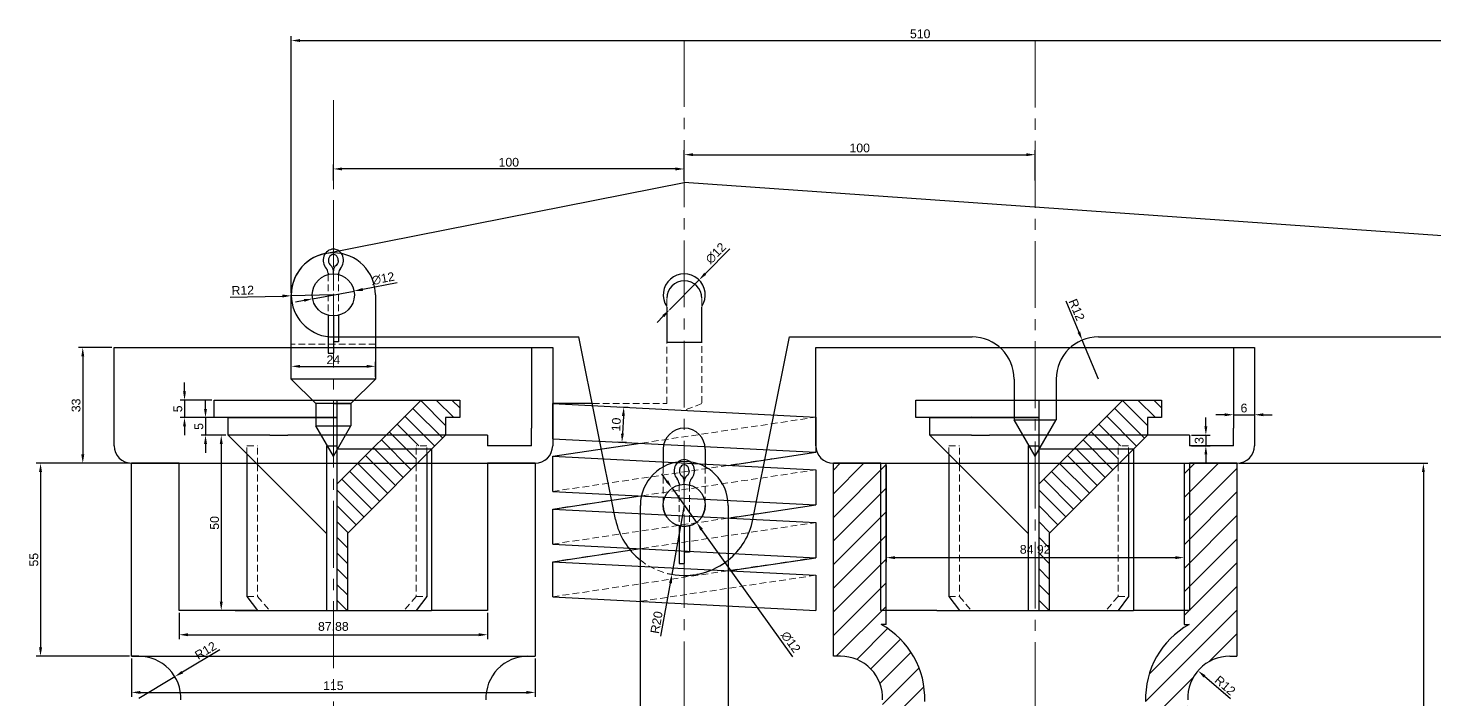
# Model space of a CAD drawing. Header units: millimetres. Extents: x 2037 to 2642, y 1249 to 1963.
# Drawn here: x 2037.3 to 2438.2, y 1771.7 to 1963.2 of the extents above; entities that cross this region are included whole.
import ezdxf

# ---------------------------------------------------------------- set-up
doc = ezdxf.new("R2010")
doc.units = ezdxf.units.MM
doc.linetypes.add('CENTER2', pattern=[28.575, 19.05, -3.175, 3.175, -3.175])
doc.linetypes.add('DASHED2', pattern=[9.525, 6.35, -3.175])
for name, color, linetype, lineweight in [('centerline', 3, 'CENTER2', 20), ('dimension', 1, 'Continuous', 20), ('hidden', 7, 'DASHED2', 20), ('object', 7, 'Continuous', 25)]:
    doc.layers.add(name, color=color, linetype=linetype, lineweight=lineweight)
doc.styles.get("Standard").update_dxf_attribs({"font": 'Arial.ttf'})
doc.dimstyles.new('ISO-25', dxfattribs={"dimtxt": 2.5, "dimasz": 2.5, "dimexe": 1.25, "dimexo": 0.625, "dimtad": 1, "dimtxsty": 'Standard', "dimcen": 2.5, "dimadec": 0, "dimazin": 0, "dimtfac": 1, "dimtmove": 0, "dimatfit": 3, "dimfxl": 1, "dimarcsym": 0})
pattern_1 = [(45, (1422.268, 1369.8038), (-3.367596, 3.367596), [])]

# ---------------------------------------------------------------- blocks, each defined once
blk = doc.blocks.new('*D48')
at = {"layer": 'Defpoints', "color": 0, "transparency": 16777216}
for p in [(2324.31, 1927.1), (2224.31, 1919.13), (2324.31, 1919.13)]:
    blk.add_point(p, dxfattribs=at)
at = {"layer": 'dimension', "color": 0, "lineweight": -2, "transparency": 16777216}
for p, q in [((2224.31, 1919.75), (2224.31, 1928.35)), ((2324.31, 1919.75), (2324.31, 1928.35)), ((2226.81, 1927.1), (2321.81, 1927.1))]:
    blk.add_line(p, q, dxfattribs=at)
at = {"layer": 'dimension', "color": 0, "transparency": 16777216}
for points in [[(2226.81, 1927.52), (2226.81, 1926.69), (2224.31, 1927.1)], [(2321.81, 1927.52), (2321.81, 1926.69), (2324.31, 1927.1)]]:
    blk.add_solid(points, dxfattribs=at)
at = {"layer": 'dimension', "color": 0, "transparency": 16777216, "insert": (2274.31, 1929), "char_height": 2.5, "attachment_point": 5}
blk.add_mtext('100', dxfattribs=at)
blk = doc.blocks.new('*D49')
at = {"layer": 'Defpoints', "color": 0, "transparency": 16777216}
for p in [(2124.31, 1923.03), (2124.31, 1919.13), (2224.31, 1919.13)]:
    blk.add_point(p, dxfattribs=at)
at = {"layer": 'dimension', "color": 0, "lineweight": -2, "transparency": 16777216}
for p, q in [((2124.31, 1919.75), (2124.31, 1924.28)), ((2224.31, 1919.75), (2224.31, 1924.28)), ((2221.81, 1923.03), (2126.81, 1923.03))]:
    blk.add_line(p, q, dxfattribs=at)
at = {"layer": 'dimension', "color": 0, "transparency": 16777216}
for points in [[(2126.81, 1923.45), (2126.81, 1922.62), (2124.31, 1923.03)], [(2221.81, 1923.45), (2221.81, 1922.62), (2224.31, 1923.03)]]:
    blk.add_solid(points, dxfattribs=at)
at = {"layer": 'dimension', "color": 0, "transparency": 16777216, "insert": (2174.31, 1924.93), "char_height": 2.5, "attachment_point": 5}
blk.add_mtext('100', dxfattribs=at)
blk = doc.blocks.new('*D50')
at = {"layer": 'Defpoints', "color": 0, "transparency": 16777216}
for p in [(2066.81, 1839.13), (2040.87, 1784.13), (2066.81, 1784.13)]:
    blk.add_point(p, dxfattribs=at)
at = {"layer": 'dimension', "color": 0, "lineweight": -2, "transparency": 16777216}
for p, q in [((2066.19, 1839.13), (2039.62, 1839.13)), ((2040.87, 1836.63), (2040.87, 1786.63)), ((2066.19, 1784.13), (2039.62, 1784.13))]:
    blk.add_line(p, q, dxfattribs=at)
at = {"layer": 'dimension', "color": 0, "transparency": 16777216}
for points in [[(2040.45, 1836.63), (2041.29, 1836.63), (2040.87, 1839.13)], [(2040.45, 1786.63), (2041.29, 1786.63), (2040.87, 1784.13)]]:
    blk.add_solid(points, dxfattribs=at)
at = {"layer": 'dimension', "color": 0, "transparency": 16777216, "insert": (2038.97, 1811.63), "char_height": 2.5, "attachment_point": 5, "rotation": 90}
blk.add_mtext('55', dxfattribs=at)
blk = doc.blocks.new('*D51')
at = {"layer": 'Defpoints', "color": 0, "transparency": 16777216}
for p in [(2061.81, 1872.13), (2052.9, 1839.13), (2066.81, 1839.13)]:
    blk.add_point(p, dxfattribs=at)
at = {"layer": 'dimension', "color": 0, "lineweight": -2, "transparency": 16777216}
for p, q in [((2061.19, 1872.13), (2051.65, 1872.13)), ((2052.9, 1869.63), (2052.9, 1841.63)), ((2066.19, 1839.13), (2051.65, 1839.13))]:
    blk.add_line(p, q, dxfattribs=at)
at = {"layer": 'dimension', "color": 0, "transparency": 16777216}
for points in [[(2052.49, 1869.63), (2053.32, 1869.63), (2052.9, 1872.13)], [(2052.49, 1841.63), (2053.32, 1841.63), (2052.9, 1839.13)]]:
    blk.add_solid(points, dxfattribs=at)
at = {"layer": 'dimension', "color": 0, "transparency": 16777216, "insert": (2051, 1855.63), "char_height": 2.5, "attachment_point": 5, "rotation": 90}
blk.add_mtext('33', dxfattribs=at)
blk = doc.blocks.new('*D52')
at = {"layer": 'Defpoints', "color": 0, "transparency": 16777216}
for p in [(2080.37, 1797.13), (2168.25, 1797.13), (2168.25, 1790.24)]:
    blk.add_point(p, dxfattribs=at)
at = {"layer": 'dimension', "color": 0, "lineweight": -2, "transparency": 16777216}
for p, q in [((2080.37, 1796.5), (2080.37, 1788.99)), ((2168.25, 1796.5), (2168.25, 1788.99)), ((2082.87, 1790.24), (2165.75, 1790.24))]:
    blk.add_line(p, q, dxfattribs=at)
at = {"layer": 'dimension', "color": 0, "transparency": 16777216}
for points in [[(2082.87, 1790.66), (2082.87, 1789.82), (2080.37, 1790.24)], [(2165.75, 1790.66), (2165.75, 1789.82), (2168.25, 1790.24)]]:
    blk.add_solid(points, dxfattribs=at)
at = {"layer": 'dimension', "color": 0, "transparency": 16777216, "insert": (2124.31, 1792.37), "char_height": 2.5, "attachment_point": 5}
blk.add_mtext('87,88', dxfattribs=at)
blk = doc.blocks.new('*D53')
at = {"layer": 'Defpoints', "color": 0, "transparency": 16777216}
for p in [(2090.31, 1857.13), (2081.9, 1852.13), (2090.31, 1852.13)]:
    blk.add_point(p, dxfattribs=at)
at = {"layer": 'dimension', "color": 0, "lineweight": -2, "transparency": 16777216}
for p, q in [((2081.9, 1859.63), (2081.9, 1862.13)), ((2089.69, 1857.13), (2080.65, 1857.13)), ((2081.9, 1857.13), (2081.9, 1852.13)), ((2089.69, 1852.13), (2080.65, 1852.13)), ((2081.9, 1849.63), (2081.9, 1847.13))]:
    blk.add_line(p, q, dxfattribs=at)
at = {"layer": 'dimension', "color": 0, "transparency": 16777216}
for points in [[(2081.48, 1859.63), (2082.31, 1859.63), (2081.9, 1857.13)], [(2081.48, 1849.63), (2082.31, 1849.63), (2081.9, 1852.13)]]:
    blk.add_solid(points, dxfattribs=at)
at = {"layer": 'dimension', "color": 0, "transparency": 16777216, "insert": (2080, 1854.63), "char_height": 2.5, "attachment_point": 5, "rotation": 90}
blk.add_mtext('5', dxfattribs=at)
blk = doc.blocks.new('*D54')
at = {"layer": 'Defpoints', "color": 0, "transparency": 16777216}
for p in [(2094.31, 1852.13), (2087.88, 1847.13), (2094.31, 1847.13)]:
    blk.add_point(p, dxfattribs=at)
at = {"layer": 'dimension', "color": 0, "lineweight": -2, "transparency": 16777216}
for p, q in [((2087.88, 1854.63), (2087.88, 1857.13)), ((2093.69, 1852.13), (2086.63, 1852.13)), ((2087.88, 1852.13), (2087.88, 1847.13)), ((2093.69, 1847.13), (2086.63, 1847.13)), ((2087.88, 1844.63), (2087.88, 1842.13))]:
    blk.add_line(p, q, dxfattribs=at)
at = {"layer": 'dimension', "color": 0, "transparency": 16777216}
for points in [[(2087.46, 1854.63), (2088.3, 1854.63), (2087.88, 1852.13)], [(2087.46, 1844.63), (2088.3, 1844.63), (2087.88, 1847.13)]]:
    blk.add_solid(points, dxfattribs=at)
at = {"layer": 'dimension', "color": 0, "transparency": 16777216, "insert": (2085.98, 1849.63), "char_height": 2.5, "attachment_point": 5, "rotation": 90}
blk.add_mtext('5', dxfattribs=at)
blk = doc.blocks.new('*D55')
at = {"layer": 'Defpoints', "color": 0, "transparency": 16777216}
for p in [(2136.31, 1866.76), (2112.31, 1863.13), (2136.31, 1863.13)]:
    blk.add_point(p, dxfattribs=at)
at = {"layer": 'dimension', "color": 0, "lineweight": -2, "transparency": 16777216}
for p, q in [((2112.31, 1863.75), (2112.31, 1868.01)), ((2114.81, 1866.76), (2133.81, 1866.76)), ((2136.31, 1863.75), (2136.31, 1868.01))]:
    blk.add_line(p, q, dxfattribs=at)
at = {"layer": 'dimension', "color": 0, "transparency": 16777216}
for points in [[(2114.81, 1867.17), (2114.81, 1866.34), (2112.31, 1866.76)], [(2133.81, 1867.17), (2133.81, 1866.34), (2136.31, 1866.76)]]:
    blk.add_solid(points, dxfattribs=at)
at = {"layer": 'dimension', "color": 0, "transparency": 16777216, "insert": (2124.31, 1868.64), "char_height": 2.5, "attachment_point": 5}
blk.add_mtext('24', dxfattribs=at)
blk = doc.blocks.new('*D56')
at = {"layer": 'Defpoints', "color": 0, "transparency": 16777216}
for p in [(2094.31, 1847.13), (2092.36, 1797.13), (2102.7, 1797.13)]:
    blk.add_point(p, dxfattribs=at)
at = {"layer": 'dimension', "color": 0, "lineweight": -2, "transparency": 16777216}
for p, q in [((2093.69, 1847.13), (2091.11, 1847.13)), ((2092.36, 1844.63), (2092.36, 1799.63)), ((2102.08, 1797.13), (2091.11, 1797.13))]:
    blk.add_line(p, q, dxfattribs=at)
at = {"layer": 'dimension', "color": 0, "transparency": 16777216}
for points in [[(2091.95, 1844.63), (2092.78, 1844.63), (2092.36, 1847.13)], [(2091.95, 1799.63), (2092.78, 1799.63), (2092.36, 1797.13)]]:
    blk.add_solid(points, dxfattribs=at)
at = {"layer": 'dimension', "color": 0, "transparency": 16777216, "insert": (2090.46, 1822.13), "char_height": 2.5, "attachment_point": 5, "rotation": 90}
blk.add_mtext('50', dxfattribs=at)
blk = doc.blocks.new('*D57')
at = {"layer": 'Defpoints', "color": 0, "transparency": 16777216}
for p in [(2066.81, 1784.13), (2181.81, 1784.13), (2181.81, 1773.8)]:
    blk.add_point(p, dxfattribs=at)
at = {"layer": 'dimension', "color": 0, "lineweight": -2, "transparency": 16777216}
for p, q in [((2066.81, 1783.5), (2066.81, 1772.55)), ((2181.81, 1783.5), (2181.81, 1772.55)), ((2069.31, 1773.8), (2179.31, 1773.8))]:
    blk.add_line(p, q, dxfattribs=at)
at = {"layer": 'dimension', "color": 0, "transparency": 16777216}
for points in [[(2069.31, 1774.22), (2069.31, 1773.38), (2066.81, 1773.8)], [(2179.31, 1774.22), (2179.31, 1773.38), (2181.81, 1773.8)]]:
    blk.add_solid(points, dxfattribs=at)
at = {"layer": 'dimension', "color": 0, "transparency": 16777216, "insert": (2124.31, 1775.7), "char_height": 2.5, "attachment_point": 5}
blk.add_mtext('115', dxfattribs=at)
blk = doc.blocks.new('*D67')
at = {"layer": 'Defpoints', "color": 0, "transparency": 16777216}
for p in [(2208.95, 1854.98), (2206.56, 1845.09), (2208.43, 1845)]:
    blk.add_point(p, dxfattribs=at)
at = {"layer": 'dimension', "color": 0, "lineweight": -2, "transparency": 16777216}
for p, q in [((2208.32, 1855.02), (2205.83, 1855.15)), ((2206.95, 1852.58), (2206.69, 1847.59)), ((2207.81, 1845.03), (2205.32, 1845.16))]:
    blk.add_line(p, q, dxfattribs=at)
at = {"layer": 'dimension', "color": 0, "transparency": 16777216}
for points in [[(2206.53, 1852.61), (2207.37, 1852.56), (2207.08, 1855.08)], [(2206.28, 1847.61), (2207.11, 1847.57), (2206.56, 1845.09)]]:
    blk.add_solid(points, dxfattribs=at)
at = {"layer": 'dimension', "color": 0, "transparency": 16777216, "insert": (2204.92, 1850.19), "char_height": 2.5, "attachment_point": 5, "rotation": 87.0503}
blk.add_mtext('10', dxfattribs=at)
blk = doc.blocks.new('*D68')
at = {"layer": 'Defpoints', "color": 0, "transparency": 16777216}
for p in [(2622.31, 1959.64), (2112.31, 1887.13), (2622.31, 1887.13)]:
    blk.add_point(p, dxfattribs=at)
at = {"layer": 'dimension', "color": 0, "lineweight": -2, "transparency": 16777216}
for p, q in [((2112.31, 1887.75), (2112.31, 1960.89)), ((2622.31, 1887.75), (2622.31, 1960.89)), ((2114.81, 1959.64), (2619.81, 1959.64))]:
    blk.add_line(p, q, dxfattribs=at)
at = {"layer": 'dimension', "color": 0, "transparency": 16777216}
for points in [[(2114.81, 1960.06), (2114.81, 1959.23), (2112.31, 1959.64)], [(2619.81, 1960.06), (2619.81, 1959.23), (2622.31, 1959.64)]]:
    blk.add_solid(points, dxfattribs=at)
at = {"layer": 'dimension', "color": 0, "transparency": 16777216, "insert": (2291.54, 1961.54), "char_height": 2.5, "attachment_point": 5}
blk.add_mtext('510', dxfattribs=at)
blk = doc.blocks.new('*D69')
at = {"layer": 'Defpoints', "color": 0, "transparency": 16777216}
for p in [(2380.81, 1856.04), (2386.81, 1856.04), (2386.81, 1852.96)]:
    blk.add_point(p, dxfattribs=at)
at = {"layer": 'dimension', "color": 0, "lineweight": -2, "transparency": 16777216}
for p, q in [((2378.31, 1852.96), (2375.81, 1852.96)), ((2380.81, 1855.42), (2380.81, 1851.71)), ((2380.81, 1852.96), (2386.81, 1852.96)), ((2386.81, 1855.42), (2386.81, 1851.71)), ((2389.31, 1852.96), (2391.81, 1852.96))]:
    blk.add_line(p, q, dxfattribs=at)
at = {"layer": 'dimension', "color": 0, "transparency": 16777216}
for points in [[(2378.31, 1853.38), (2378.31, 1852.54), (2380.81, 1852.96)], [(2389.31, 1853.38), (2389.31, 1852.54), (2386.81, 1852.96)]]:
    blk.add_solid(points, dxfattribs=at)
at = {"layer": 'dimension', "color": 0, "transparency": 16777216, "insert": (2383.81, 1854.86), "char_height": 2.5, "attachment_point": 5}
blk.add_mtext('6', dxfattribs=at)
blk = doc.blocks.new('*D70')
at = {"layer": 'Defpoints', "color": 0, "transparency": 16777216}
for p in [(2368.25, 1847.13), (2368.25, 1844.13), (2372.95, 1844.13)]:
    blk.add_point(p, dxfattribs=at)
at = {"layer": 'dimension', "color": 0, "lineweight": -2, "transparency": 16777216}
for p, q in [((2372.95, 1849.63), (2372.95, 1852.13)), ((2368.88, 1847.13), (2374.2, 1847.13)), ((2368.88, 1844.13), (2374.2, 1844.13)), ((2372.95, 1847.13), (2372.95, 1844.13)), ((2372.95, 1841.63), (2372.95, 1839.13))]:
    blk.add_line(p, q, dxfattribs=at)
at = {"layer": 'dimension', "color": 0, "transparency": 16777216}
for points in [[(2372.54, 1849.63), (2373.37, 1849.63), (2372.95, 1847.13)], [(2372.54, 1841.63), (2373.37, 1841.63), (2372.95, 1844.13)]]:
    blk.add_solid(points, dxfattribs=at)
at = {"layer": 'dimension', "color": 0, "transparency": 16777216, "insert": (2371.05, 1845.63), "char_height": 2.5, "attachment_point": 5, "rotation": 90}
blk.add_mtext('3', dxfattribs=at)
blk = doc.blocks.new('*D71')
at = {"layer": 'Defpoints', "color": 0, "transparency": 16777216}
for p in [(2281.85, 1839.13), (2366.77, 1839.13), (2366.77, 1812.22)]:
    blk.add_point(p, dxfattribs=at)
at = {"layer": 'dimension', "color": 0, "lineweight": -2, "transparency": 16777216}
for p, q in [((2281.85, 1838.5), (2281.85, 1810.97)), ((2366.77, 1838.5), (2366.77, 1810.97)), ((2284.35, 1812.22), (2364.27, 1812.22))]:
    blk.add_line(p, q, dxfattribs=at)
at = {"layer": 'dimension', "color": 0, "transparency": 16777216}
for points in [[(2284.35, 1812.64), (2284.35, 1811.81), (2281.85, 1812.22)], [(2364.27, 1812.64), (2364.27, 1811.81), (2366.77, 1812.22)]]:
    blk.add_solid(points, dxfattribs=at)
at = {"layer": 'dimension', "color": 0, "transparency": 16777216, "insert": (2324.31, 1814.35), "char_height": 2.5, "attachment_point": 5}
blk.add_mtext('84,92', dxfattribs=at)
blk = doc.blocks.new('*D73')
at = {"layer": 'Defpoints', "color": 0, "transparency": 16777216}
for p in [(2381.81, 1839.13), (2349.31, 1414.13), (2434.94, 1414.13)]:
    blk.add_point(p, dxfattribs=at)
at = {"layer": 'dimension', "color": 0, "lineweight": -2, "transparency": 16777216}
for p, q in [((2382.44, 1839.13), (2436.19, 1839.13)), ((2434.94, 1836.63), (2434.94, 1416.63)), ((2349.94, 1414.13), (2436.19, 1414.13))]:
    blk.add_line(p, q, dxfattribs=at)
at = {"layer": 'dimension', "color": 0, "transparency": 16777216}
for points in [[(2434.53, 1836.63), (2435.36, 1836.63), (2434.94, 1839.13)], [(2434.53, 1416.63), (2435.36, 1416.63), (2434.94, 1414.13)]]:
    blk.add_solid(points, dxfattribs=at)
at = {"layer": 'dimension', "color": 0, "transparency": 16777216, "insert": (2433.04, 1626.63), "char_height": 2.5, "attachment_point": 5, "rotation": 90}
blk.add_mtext('425', dxfattribs=at)
blk = doc.blocks.new('*D79')
at = {"layer": 'Defpoints', "color": 0, "transparency": 16777216}
for p in [(2079.14, 1778.29), (2068.84, 1772.13)]:
    blk.add_point(p, dxfattribs=at)
at = {"layer": 'dimension', "color": 0, "lineweight": -2, "transparency": 16777216}
for p, q in [((2091.95, 1785.98), (2081.28, 1779.58)), ((2068.84, 1772.13), (2079.14, 1778.29))]:
    blk.add_line(p, q, dxfattribs=at)
at = {"layer": 'dimension', "color": 0, "transparency": 16777216}
blk.add_solid([(2081.07, 1779.94), (2081.5, 1779.22), (2079.14, 1778.29)], dxfattribs=at)
at = {"layer": 'dimension', "color": 0, "transparency": 16777216, "insert": (2087.9, 1785.74), "char_height": 2.5, "attachment_point": 5, "rotation": 30.9381}
blk.add_mtext('R12', dxfattribs=at)
blk = doc.blocks.new('*D80')
at = {"layer": 'Defpoints', "color": 0, "transparency": 16777216}
for p in [(2370.71, 1779.98), (2379.78, 1772.13)]:
    blk.add_point(p, dxfattribs=at)
at = {"layer": 'dimension', "color": 0, "lineweight": -2, "transparency": 16777216}
blk.add_line((2379.93, 1772), (2372.6, 1778.34), dxfattribs=at)
at = {"layer": 'dimension', "color": 0, "transparency": 16777216}
blk.add_solid([(2372.87, 1778.66), (2372.32, 1778.03), (2370.71, 1779.98)], dxfattribs=at)
at = {"layer": 'dimension', "color": 0, "transparency": 16777216, "insert": (2378.44, 1775.77), "char_height": 2.5, "attachment_point": 5, "rotation": 319.1146}
blk.add_mtext('R12', dxfattribs=at)
blk = doc.blocks.new('*D81')
at = {"layer": 'Defpoints', "color": 0, "transparency": 16777216}
for p in [(2337.72, 1874.21), (2342.31, 1863.13)]:
    blk.add_point(p, dxfattribs=at)
at = {"layer": 'dimension', "color": 0, "lineweight": -2, "transparency": 16777216}
for p, q in [((2333.05, 1885.48), (2336.76, 1876.52)), ((2342.31, 1863.13), (2337.72, 1874.21))]:
    blk.add_line(p, q, dxfattribs=at)
at = {"layer": 'dimension', "color": 0, "transparency": 16777216}
blk.add_solid([(2337.14, 1876.68), (2336.37, 1876.36), (2337.72, 1874.21)], dxfattribs=at)
at = {"layer": 'dimension', "color": 0, "transparency": 16777216, "insert": (2336.16, 1882.87), "char_height": 2.5, "attachment_point": 5, "rotation": 292.5132}
blk.add_mtext('R12', dxfattribs=at)
blk = doc.blocks.new('*D82')
at = {"layer": 'Defpoints', "color": 0, "transparency": 16777216}
for p in [(2112.31, 1886.87), (2124.31, 1887.13)]:
    blk.add_point(p, dxfattribs=at)
at = {"layer": 'dimension', "color": 0, "lineweight": -2, "transparency": 16777216}
for p, q in [((2094.94, 1886.49), (2109.81, 1886.81)), ((2124.31, 1887.13), (2112.31, 1886.87))]:
    blk.add_line(p, q, dxfattribs=at)
at = {"layer": 'dimension', "color": 0, "transparency": 16777216}
blk.add_solid([(2109.81, 1887.23), (2109.82, 1886.39), (2112.31, 1886.87)], dxfattribs=at)
at = {"layer": 'dimension', "color": 0, "transparency": 16777216, "insert": (2098.5, 1888.45), "char_height": 2.5, "attachment_point": 5, "rotation": 1.2425}
blk.add_mtext('R12', dxfattribs=at)
blk = doc.blocks.new('*D83')
at = {"layer": 'Defpoints', "color": 0, "transparency": 16777216}
for p in [(2224.31, 1827.13), (2220.79, 1807.44)]:
    blk.add_point(p, dxfattribs=at)
at = {"layer": 'dimension', "color": 0, "lineweight": -2, "transparency": 16777216}
for p, q in [((2224.31, 1827.13), (2220.79, 1807.44)), ((2217.66, 1789.87), (2220.36, 1804.98))]:
    blk.add_line(p, q, dxfattribs=at)
blk.add_arc((2224.31, 1827.13), 20, 256.2923, 306.8917, dxfattribs=at)
at = {"layer": 'dimension', "color": 0, "transparency": 16777216}
blk.add_solid([(2219.95, 1805.05), (2220.77, 1804.9), (2220.79, 1807.44)], dxfattribs=at)
at = {"layer": 'dimension', "color": 0, "transparency": 16777216, "insert": (2216.42, 1793.75), "char_height": 2.5, "attachment_point": 5, "rotation": 79.8733}
blk.add_mtext('R20', dxfattribs=at)
blk = doc.blocks.new('*D90')
at = {"layer": 'Defpoints', "color": 0, "transparency": 16777216}
for p in [(2220.82, 1832), (2227.81, 1822.25)]:
    blk.add_point(p, dxfattribs=at)
at = {"layer": 'dimension', "color": 0, "lineweight": -2, "transparency": 16777216}
for p, q in [((2219.36, 1834.04), (2217.91, 1836.07)), ((2220.82, 1832), (2227.81, 1822.25)), ((2255.25, 1783.93), (2229.26, 1820.22))]:
    blk.add_line(p, q, dxfattribs=at)
at = {"layer": 'dimension', "color": 0, "transparency": 16777216}
for points in [[(2219.7, 1834.28), (2219.02, 1833.79), (2220.82, 1832)], [(2229.6, 1820.46), (2228.92, 1819.97), (2227.81, 1822.25)]]:
    blk.add_solid(points, dxfattribs=at)
at = {"layer": 'dimension', "color": 0, "transparency": 16777216, "insert": (2254.66, 1788.14), "char_height": 2.5, "attachment_point": 5, "rotation": 305.615}
blk.add_mtext('∅12', dxfattribs=at)
blk = doc.blocks.new('*D91')
at = {"layer": 'Defpoints', "color": 0, "transparency": 16777216}
for p in [(2228.53, 1891.39), (2220.09, 1882.86)]:
    blk.add_point(p, dxfattribs=at)
at = {"layer": 'dimension', "color": 0, "lineweight": -2, "transparency": 16777216}
for p, q in [((2237.33, 1900.3), (2230.29, 1893.17)), ((2220.09, 1882.86), (2228.53, 1891.39)), ((2218.34, 1881.08), (2216.58, 1879.3))]:
    blk.add_line(p, q, dxfattribs=at)
at = {"layer": 'dimension', "color": 0, "transparency": 16777216}
for points in [[(2229.99, 1893.46), (2230.58, 1892.88), (2228.53, 1891.39)], [(2218.04, 1881.37), (2218.63, 1880.79), (2220.09, 1882.86)]]:
    blk.add_solid(points, dxfattribs=at)
at = {"layer": 'dimension', "color": 0, "transparency": 16777216, "insert": (2233.29, 1899.01), "char_height": 2.5, "attachment_point": 5, "rotation": 45.3366}
blk.add_mtext('∅12', dxfattribs=at)
blk = doc.blocks.new('*D92')
at = {"layer": 'Defpoints', "color": 0, "transparency": 16777216}
for p in [(2130.21, 1888.23), (2118.41, 1886.02)]:
    blk.add_point(p, dxfattribs=at)
at = {"layer": 'dimension', "color": 0, "lineweight": -2, "transparency": 16777216}
for p, q in [((2118.41, 1886.02), (2130.21, 1888.23)), ((2142.52, 1890.53), (2132.67, 1888.69)), ((2115.96, 1885.56), (2113.5, 1885.1))]:
    blk.add_line(p, q, dxfattribs=at)
at = {"layer": 'dimension', "color": 0, "transparency": 16777216}
for points in [[(2132.59, 1889.1), (2132.74, 1888.28), (2130.21, 1888.23)], [(2115.88, 1885.97), (2116.03, 1885.15), (2118.41, 1886.02)]]:
    blk.add_solid(points, dxfattribs=at)
at = {"layer": 'dimension', "color": 0, "transparency": 16777216, "insert": (2138.46, 1891.78), "char_height": 2.5, "attachment_point": 5, "rotation": 10.5952}
blk.add_mtext('∅12', dxfattribs=at)

msp = doc.modelspace()

# ---------------------------------------------------------------- hatches: boundary and pattern name
at = {"layer": 'hidden'}
h = msp.add_hatch(dxfattribs=at)
h.set_pattern_fill('ANSI31', color=4, angle=90)
h.set_pattern_definition([(135, (874.7697, 1559.915), (-2.245064, -2.245064), [])])
h.paths.add_polyline_path([(2147.921, 1844.126), (2150.921, 1844.126), (2150.921, 1841.735), (2156.311, 1847.126), (2156.311, 1852.126), (2160.311, 1852.126), (2160.311, 1857.126), (2149.311, 1857.126), (2144.433, 1852.247), (2144.433, 1852.126), (2144.311, 1852.126), (2125.311, 1833.126), (2125.311, 1797.126), (2128.311, 1797.126), (2128.311, 1819.126), (2147.921, 1838.735)])
h = msp.add_hatch(dxfattribs=at)
h.set_pattern_fill('ANSI31', color=4, angle=90)
h.set_pattern_definition([(135, (1074.7697, 1559.915), (-2.245064, -2.245064), [])])
h.paths.add_polyline_path([(2347.921, 1844.126), (2350.921, 1844.126), (2350.921, 1841.735), (2356.311, 1847.126), (2356.311, 1852.126), (2360.311, 1852.126), (2360.311, 1857.126), (2349.311, 1857.126), (2344.433, 1852.247), (2344.433, 1852.126), (2344.311, 1852.126), (2325.311, 1833.126), (2325.311, 1797.126), (2328.311, 1797.126), (2328.311, 1819.126), (2347.921, 1838.735)])
at = {"layer": 'object'}
h = msp.add_hatch(dxfattribs=at)
h.set_pattern_fill('ANSI31', color=4, scale=1.5)
h.set_pattern_definition(pattern_1)
h.paths.add_polyline_path([(2292.826, 1771.209, 0.2831347), (2280.463, 1793.126), (2281.851, 1793.126), (2281.851, 1839.126), (2266.811, 1839.126), (2266.811, 1784.126), (2268.844, 1784.126, -0.4254518), (2280.835, 1771.667), (2275.767, 1639.126), (2234.311, 1639.126), (2234.311, 1614.126), (2274.811, 1614.126, -0.4142136), (2224.311, 1563.626), (2224.311, 1551.626, 0.4130821), (2286.811, 1613.884)])
h = msp.add_hatch(dxfattribs=at)
h.set_pattern_fill('ANSI31', color=4, scale=1.5)
h.set_pattern_definition(pattern_1)
h.paths.add_polyline_path([(2367.788, 1771.667, -0.4254518), (2379.779, 1784.126), (2381.811, 1784.126), (2381.811, 1839.126), (2366.771, 1839.126), (2366.771, 1793.126), (2368.16, 1793.126, 0.2831347), (2355.797, 1771.209), (2361.811, 1613.901, -0.2923779), (2281.802, 1489.221, 0.3268967), (2268.022, 1464.443), (2274.311, 1414.126), (2286.311, 1414.126), (2349.311, 1414.126), (2349.311, 1439.126), (2293.78, 1439.126, -0.3782425), (2281.873, 1449.637), (2279.841, 1465.891, -0.3270633), (2286.737, 1478.283, 0.2929845), (2373.811, 1614.126)])

# ---------------------------------------------------------------- linework, layer by layer
at = {"layer": 'centerline', "color": 1}
for p, q in [((2224.311, 1959.79), (2224.311, 1248.769)), ((2324.311, 1959.614), (2324.311, 1614.126)), ((2124.311, 1942.673), (2124.311, 1614.126))]:
    msp.add_line(p, q, dxfattribs=at)
at = {"layer": 'hidden', "ltscale": 0.3}
for p, q in [((2122.811, 1892.935), (2122.811, 1881.316)), ((2124.311, 1893.126), (2124.311, 1881.126)), ((2125.811, 1892.935), (2125.811, 1881.316)), ((2219.311, 1881.126), (2219.311, 1886.126)), ((2229.311, 1881.126), (2229.311, 1886.126)), ((2219.311, 1856.126), (2219.311, 1881.126)), ((2229.311, 1881.126), (2229.311, 1856.126)), ((2136.311, 1873.126), (2112.311, 1873.126)), ((2186.811, 1856.126), (2219.311, 1856.126)), ((2229.311, 1856.126), (2224.311, 1854.193)), ((2186.811, 1841.106), (2261.811, 1852.261)), ((2099.702, 1841.735), (2099.702, 1844.126)), ((2099.702, 1844.126), (2102.702, 1844.126)), ((2102.702, 1838.735), (2102.702, 1844.126)), ((2150.921, 1844.126), (2147.921, 1844.126)), ((2147.921, 1838.735), (2147.921, 1844.126)), ((2150.921, 1841.735), (2150.921, 1844.126)), ((2299.702, 1841.735), (2299.702, 1844.126)), ((2299.702, 1844.126), (2302.702, 1844.126)), ((2302.702, 1838.735), (2302.702, 1844.126)), ((2350.921, 1844.126), (2347.921, 1844.126)), ((2347.921, 1838.735), (2347.921, 1844.126)), ((2350.921, 1841.735), (2350.921, 1844.126)), ((2186.811, 1831.092), (2261.811, 1842.248)), ((2102.702, 1838.735), (2102.702, 1801.126)), ((2147.921, 1838.735), (2147.921, 1801.126)), ((2186.811, 1826.086), (2261.811, 1837.241)), ((2218.311, 1838.091), (2218.311, 1827.126)), ((2230.311, 1838.091), (2230.311, 1827.126)), ((2302.702, 1838.735), (2302.702, 1801.126)), ((2347.921, 1838.735), (2347.921, 1801.126)), ((2222.811, 1832.935), (2222.811, 1821.316)), ((2224.311, 1833.126), (2224.311, 1821.126)), ((2225.811, 1832.935), (2225.811, 1821.316)), ((2186.811, 1816.073), (2261.811, 1827.228)), ((2186.811, 1811.066), (2261.811, 1822.221)), ((2186.811, 1801.053), (2261.811, 1812.208)), ((2211.811, 1799.764), (2261.811, 1807.201)), ((2099.702, 1801.126), (2102.702, 1801.126)), ((2102.702, 1801.126), (2106.19, 1797.126)), ((2147.921, 1801.126), (2144.433, 1797.126)), ((2147.921, 1801.126), (2150.921, 1801.126)), ((2299.702, 1801.126), (2302.702, 1801.126)), ((2302.702, 1801.126), (2306.19, 1797.126)), ((2347.921, 1801.126), (2344.433, 1797.126)), ((2347.921, 1801.126), (2350.921, 1801.126))]:
    msp.add_line(p, q, dxfattribs=at)
msp.add_arc((2224.311, 1827.126), 20, 231.31781, 308.68219, dxfattribs=at)
at = {"layer": 'object'}
for p, q in [((2121.958, 1898.893), (2224.311, 1919.126)), ((2622.311, 1891.126), (2224.311, 1919.126)), ((2122.811, 1893.316), (2122.811, 1892.935)), ((2124.311, 1893.126), (2124.311, 1893.966)), ((2125.811, 1893.316), (2125.811, 1892.935)), ((2112.311, 1863.126), (2112.311, 1887.126)), ((2136.311, 1887.126), (2136.311, 1863.126)), ((2122.811, 1881.316), (2122.811, 1873.757)), ((2124.311, 1881.126), (2124.311, 1873.757)), ((2125.811, 1881.316), (2125.811, 1873.757)), ((2219.311, 1883.626), (2219.311, 1873.626)), ((2229.311, 1873.626), (2229.311, 1883.626)), ((2061.811, 1872.126), (2067.811, 1872.126)), ((2061.811, 1844.126), (2061.811, 1872.126)), ((2067.811, 1872.126), (2124.311, 1872.126)), ((2122.811, 1873.757), (2122.811, 1870.557)), ((2124.311, 1875.126), (2194.311, 1875.126)), ((2124.311, 1873.757), (2124.311, 1870.557)), ((2125.811, 1873.757), (2124.311, 1873.757)), ((2124.311, 1872.126), (2180.811, 1872.126)), ((2180.811, 1872.126), (2186.811, 1872.126)), ((2180.811, 1872.126), (2180.811, 1849.126)), ((2186.811, 1872.126), (2186.811, 1844.126)), ((2204.732, 1823.046), (2194.311, 1875.126)), ((2219.311, 1873.626), (2229.311, 1873.626)), ((2243.891, 1823.046), (2254.311, 1875.126)), ((2254.311, 1875.126), (2306.311, 1875.126)), ((2261.811, 1872.126), (2267.811, 1872.126)), ((2261.811, 1844.126), (2261.811, 1872.126)), ((2267.811, 1872.126), (2324.311, 1872.126)), ((2324.311, 1872.126), (2380.811, 1872.126)), ((2342.311, 1875.126), (2622.311, 1875.126)), ((2380.811, 1872.126), (2386.811, 1872.126)), ((2380.811, 1872.126), (2380.811, 1849.126)), ((2386.811, 1872.126), (2386.811, 1844.126)), ((2122.811, 1870.557), (2124.311, 1870.557)), ((2136.311, 1863.126), (2112.311, 1863.126)), ((2119.311, 1856.126), (2112.311, 1863.126)), ((2129.311, 1856.126), (2136.311, 1863.126)), ((2318.311, 1863.126), (2318.311, 1851.518)), ((2330.311, 1863.126), (2330.311, 1851.518)), ((2090.311, 1857.126), (2160.311, 1857.126)), ((2090.311, 1852.126), (2090.311, 1857.126)), ((2129.311, 1856.126), (2119.311, 1856.126)), ((2119.311, 1856.126), (2119.311, 1849.786)), ((2124.311, 1856.126), (2129.311, 1856.126)), ((2125.311, 1857.126), (2125.311, 1852.126)), ((2125.311, 1833.126), (2149.311, 1857.126)), ((2129.311, 1856.126), (2129.311, 1849.786)), ((2160.311, 1857.126), (2160.311, 1852.126)), ((2186.811, 1856.126), (2261.811, 1852.261)), ((2198.113, 1856.126), (2186.811, 1856.126)), ((2290.311, 1857.126), (2360.311, 1857.126)), ((2290.311, 1852.126), (2290.311, 1857.126)), ((2325.311, 1857.126), (2325.311, 1852.126)), ((2325.311, 1833.126), (2349.311, 1857.126)), ((2360.311, 1857.126), (2360.311, 1852.126)), ((2125.311, 1852.126), (2090.311, 1852.126)), ((2094.311, 1852.126), (2125.311, 1852.126)), ((2094.311, 1847.126), (2094.311, 1852.126)), ((2106.311, 1852.126), (2106.19, 1852.247)), ((2106.19, 1852.247), (2106.19, 1852.126)), ((2125.311, 1852.126), (2125.311, 1847.126)), ((2144.433, 1852.126), (2144.311, 1852.126)), ((2144.311, 1852.126), (2144.433, 1852.126)), ((2144.433, 1852.247), (2144.433, 1852.126)), ((2160.311, 1852.126), (2156.311, 1852.126)), ((2156.311, 1852.126), (2156.311, 1847.126)), ((2325.311, 1852.126), (2290.311, 1852.126)), ((2294.311, 1852.126), (2325.311, 1852.126)), ((2294.311, 1847.126), (2294.311, 1852.126)), ((2306.311, 1852.126), (2306.19, 1852.247)), ((2306.19, 1852.247), (2306.19, 1852.126)), ((2325.311, 1852.126), (2325.311, 1847.126)), ((2344.433, 1852.126), (2344.311, 1852.126)), ((2344.311, 1852.126), (2344.433, 1852.126)), ((2344.433, 1852.247), (2344.433, 1852.126)), ((2360.311, 1852.126), (2356.311, 1852.126)), ((2356.311, 1852.126), (2356.311, 1847.126)), ((2124.311, 1841.126), (2119.311, 1849.786)), ((2119.311, 1849.786), (2129.311, 1849.786)), ((2124.311, 1841.126), (2129.311, 1849.786)), ((2180.811, 1844.126), (2180.811, 1849.126)), ((2324.311, 1841.126), (2318.311, 1851.518)), ((2318.311, 1851.518), (2330.311, 1851.518)), ((2324.311, 1841.126), (2330.311, 1851.518)), ((2380.811, 1844.126), (2380.811, 1849.126)), ((2106.19, 1847.126), (2094.311, 1847.126)), ((2094.311, 1847.126), (2122.311, 1819.126)), ((2106.19, 1847.126), (2111.311, 1847.126)), ((2125.311, 1847.126), (2111.311, 1847.126)), ((2122.311, 1844.126), (2122.311, 1797.126)), ((2122.311, 1844.126), (2125.311, 1844.126)), ((2156.311, 1847.126), (2124.311, 1847.126)), ((2125.311, 1847.126), (2125.311, 1844.126)), ((2125.311, 1844.126), (2125.311, 1797.126)), ((2156.311, 1847.126), (2128.311, 1819.126)), ((2152.311, 1843.126), (2156.311, 1847.126)), ((2168.253, 1847.126), (2156.311, 1847.126)), ((2168.253, 1847.126), (2168.253, 1844.126)), ((2175.811, 1844.126), (2168.253, 1844.126)), ((2180.811, 1844.126), (2175.811, 1844.126)), ((2186.811, 1846.112), (2261.811, 1842.248)), ((2186.811, 1841.106), (2211.811, 1844.824)), ((2306.19, 1847.126), (2294.311, 1847.126)), ((2294.311, 1847.126), (2322.311, 1819.126)), ((2306.19, 1847.126), (2311.311, 1847.126)), ((2325.311, 1847.126), (2311.311, 1847.126)), ((2322.311, 1844.126), (2322.311, 1797.126)), ((2322.311, 1844.126), (2325.311, 1844.126)), ((2356.311, 1847.126), (2324.311, 1847.126)), ((2325.311, 1847.126), (2325.311, 1844.126)), ((2325.311, 1844.126), (2325.311, 1797.126)), ((2356.311, 1847.126), (2328.311, 1819.126)), ((2352.311, 1843.126), (2356.311, 1847.126)), ((2368.253, 1847.126), (2356.311, 1847.126)), ((2368.253, 1847.126), (2368.253, 1844.126)), ((2375.811, 1844.126), (2368.253, 1844.126)), ((2380.811, 1844.126), (2375.811, 1844.126)), ((2099.702, 1841.735), (2099.702, 1801.126)), ((2152.311, 1843.126), (2125.466, 1843.126)), ((2150.921, 1841.735), (2150.921, 1801.126)), ((2152.311, 1843.126), (2152.311, 1797.126)), ((2186.811, 1841.106), (2261.811, 1837.241)), ((2218.311, 1843.126), (2218.311, 1838.091)), ((2230.311, 1843.126), (2230.311, 1838.091)), ((2236.811, 1838.529), (2261.811, 1842.248)), ((2299.702, 1841.735), (2299.702, 1801.126)), ((2352.311, 1843.126), (2325.466, 1843.126)), ((2350.921, 1841.735), (2350.921, 1801.126)), ((2352.311, 1843.126), (2352.311, 1797.126)), ((2066.811, 1839.126), (2181.811, 1839.126)), ((2066.811, 1784.126), (2066.811, 1839.126)), ((2080.369, 1839.126), (2066.811, 1839.126)), ((2080.369, 1797.126), (2080.369, 1839.126)), ((2080.369, 1839.126), (2124.311, 1839.126)), ((2181.811, 1839.126), (2168.253, 1839.126)), ((2168.253, 1839.126), (2168.253, 1797.126)), ((2181.811, 1839.126), (2181.811, 1784.126)), ((2266.811, 1839.126), (2381.811, 1839.126)), ((2266.811, 1784.126), (2266.811, 1839.126)), ((2280.369, 1839.126), (2266.811, 1839.126)), ((2280.369, 1797.126), (2280.369, 1839.126)), ((2280.369, 1839.126), (2324.311, 1839.126)), ((2381.811, 1839.126), (2368.253, 1839.126)), ((2368.253, 1839.126), (2368.253, 1797.126)), ((2381.811, 1839.126), (2381.811, 1784.126)), ((2222.811, 1833.316), (2222.811, 1832.935)), ((2224.311, 1833.126), (2224.311, 1833.966)), ((2225.811, 1833.316), (2225.811, 1832.935)), ((2186.811, 1831.092), (2261.811, 1827.228)), ((2186.811, 1826.086), (2211.811, 1829.804)), ((2186.811, 1826.086), (2261.811, 1822.221)), ((2211.811, 1702.126), (2211.811, 1827.126)), ((2236.811, 1823.509), (2261.811, 1827.228)), ((2236.811, 1827.126), (2236.811, 1702.126)), ((2222.811, 1821.316), (2222.811, 1813.757)), ((2224.311, 1821.126), (2224.311, 1813.757)), ((2225.811, 1821.316), (2225.811, 1813.757)), ((2128.311, 1819.126), (2128.311, 1797.126)), ((2186.811, 1816.073), (2261.811, 1812.208)), ((2328.311, 1819.126), (2328.311, 1797.126)), ((2186.811, 1811.066), (2211.811, 1814.784)), ((2222.811, 1813.757), (2222.811, 1810.557)), ((2224.311, 1813.757), (2224.311, 1810.557)), ((2225.811, 1813.757), (2224.311, 1813.757)), ((2236.811, 1808.49), (2261.811, 1812.208)), ((2186.811, 1811.066), (2261.811, 1807.201)), ((2222.811, 1810.557), (2224.311, 1810.557)), ((2236.811, 1811.812), (2236.811, 1810.863)), ((2099.702, 1801.126), (2102.702, 1797.126)), ((2150.921, 1801.126), (2147.921, 1797.126)), ((2186.811, 1801.053), (2261.811, 1797.188)), ((2299.702, 1801.126), (2302.702, 1797.126)), ((2350.921, 1801.126), (2347.921, 1797.126)), ((2096.311, 1797.126), (2080.369, 1797.126)), ((2096.311, 1797.126), (2080.369, 1797.126)), ((2096.311, 1797.126), (2124.311, 1797.126)), ((2102.702, 1797.126), (2147.921, 1797.126)), ((2124.311, 1797.126), (2152.311, 1797.126)), ((2168.253, 1797.126), (2152.311, 1797.126)), ((2168.253, 1797.126), (2152.311, 1797.126)), ((2296.311, 1797.126), (2280.369, 1797.126)), ((2296.311, 1797.126), (2280.369, 1797.126)), ((2296.311, 1797.126), (2324.311, 1797.126)), ((2302.702, 1797.126), (2347.921, 1797.126)), ((2324.311, 1797.126), (2352.311, 1797.126)), ((2368.253, 1797.126), (2352.311, 1797.126)), ((2368.253, 1797.126), (2352.311, 1797.126)), ((2124.311, 1792.889), (2124.311, 1792.889)), ((2281.851, 1793.126), (2280.463, 1793.126)), ((2324.311, 1792.889), (2324.311, 1792.889)), ((2366.771, 1793.126), (2368.16, 1793.126)), ((2068.844, 1784.126), (2066.811, 1784.126)), ((2066.811, 1784.126), (2180.795, 1784.126)), ((2179.779, 1784.126), (2181.811, 1784.126)), ((2268.844, 1784.126), (2266.811, 1784.126)), ((2379.779, 1784.126), (2381.811, 1784.126))]:
    msp.add_line(p, q, dxfattribs=at)
for points in [[(2186.811, 1846.112), (2186.811, 1856.126)], [(2261.811, 1852.261), (2261.811, 1842.248)], [(2186.811, 1831.092), (2186.811, 1841.106)], [(2261.811, 1837.241), (2261.811, 1827.228)], [(2281.851, 1793.126), (2281.851, 1839.126), (2366.771, 1839.126), (2366.771, 1793.126)], [(2186.811, 1816.073), (2186.811, 1826.086)], [(2261.811, 1822.221), (2261.811, 1812.208)], [(2186.811, 1801.053), (2186.811, 1811.066)], [(2261.811, 1807.201), (2261.811, 1797.188)]]:
    msp.add_lwpolyline(points, dxfattribs=at)
for centre in [(2124.311, 1887.126), (2124.311, 1887.126), (2224.311, 1827.126)]:
    msp.add_circle(centre, 6, dxfattribs=at)
for centre, radius, start, end in [((2124.311, 1887.126), 12, 0, 180), ((2124.311, 1887.126), 12, 101.30993, 270), ((2120.811, 1893.316), 2, 360, 42.73056), ((2122.311, 1893.966), 2, 360, 51.62174), ((2126.311, 1893.966), 2, 128.37826, 180), ((2127.811, 1893.316), 2, 137.26944, 180), ((2224.311, 1887.126), 6, 326.44269, 213.55731), ((2224.311, 1886.126), 5, 0, 180), ((2306.311, 1863.126), 12, 0, 90), ((2342.311, 1863.126), 12, 90, 180), ((2224.311, 1843.126), 6, 0, 180), ((2066.811, 1844.126), 5, 180, 270), ((2181.811, 1844.126), 5, 270, 0), ((2266.811, 1844.126), 5, 180, 270), ((2381.811, 1844.126), 5, 270, 0), ((2224.311, 1827.126), 12.5, 0, 180), ((2220.811, 1833.316), 2, 360, 42.73056), ((2222.311, 1833.966), 2, 360, 51.62174), ((2226.311, 1833.966), 2, 128.37826, 180), ((2227.811, 1833.316), 2, 137.26944, 180), ((2224.311, 1827.126), 6, 180, 0), ((2224.311, 1827.126), 20, 191.76829, 231.31781), ((2224.311, 1827.126), 20, 308.68219, 348.23171), ((2268.844, 1772.126), 24, 357.81035, 61.04498), ((2379.779, 1772.126), 24, 118.95502, 182.18965), ((2068.844, 1772.126), 12, 357.81035, 90), ((2179.779, 1772.126), 12, 90, 182.18965), ((2268.844, 1772.126), 12, 357.81035, 90), ((2379.779, 1772.126), 12, 90, 182.18965)]:
    msp.add_arc(centre, radius, start, end, dxfattribs=at)
for centre in [(2124.311, 1896.957), (2224.311, 1836.957)]:
    msp.add_ellipse(centre, major_axis=(0, -3.2), ratio=0.90625, start_param=0.7758294, end_param=5.5073559, dxfattribs=at)
for points, knots in [([(2122.911, 1896.957), (2122.911, 1896.946), (2122.912, 1896.934), (2122.917, 1896.626), (2122.99, 1896.334), (2123.226, 1895.858), (2123.382, 1895.67), (2123.553, 1895.534)], [1.5707941, 1.5707941, 1.5707941, 1.5707941, 1.5899995, 1.5899995, 2.07181931, 2.07181931, 2.51899241, 2.51899241, 2.51899241, 2.51899241]), ([(2125.711, 1896.957), (2125.711, 1896.969), (2125.711, 1896.981), (2125.706, 1897.288), (2125.634, 1897.581), (2125.389, 1898.074), (2125.218, 1898.274), (2124.844, 1898.549), (2124.643, 1898.626), (2124.244, 1898.673), (2124.042, 1898.644), (2123.65, 1898.473), (2123.458, 1898.328), (2123.14, 1897.923), (2123.017, 1897.663), (2122.927, 1897.241), (2122.912, 1897.099), (2122.912, 1896.957)], [1.5707941, 1.5707941, 1.5707941, 1.5707941, 1.5899995, 1.5899995, 2.0718193, 2.0718193, 2.5536391, 2.5536391, 3.0354589, 3.0354589, 3.5172787, 3.5172787, 3.9990985, 3.9990985, 4.4809184, 4.4809184, 4.7123931, 4.7123931, 4.7123931, 4.7123931]), ([(2125.711, 1896.957), (2125.711, 1896.946), (2125.711, 1896.934), (2125.706, 1896.626), (2125.633, 1896.334), (2125.397, 1895.858), (2125.241, 1895.67), (2125.07, 1895.534)], [1.5707941, 1.5707941, 1.5707941, 1.5707941, 1.5899995, 1.5899995, 2.07181931, 2.07181931, 2.51899241, 2.51899241, 2.51899241, 2.51899241]), ([(2222.911, 1836.957), (2222.911, 1836.946), (2222.912, 1836.934), (2222.917, 1836.626), (2222.99, 1836.334), (2223.226, 1835.858), (2223.382, 1835.67), (2223.553, 1835.534)], [1.5707941, 1.5707941, 1.5707941, 1.5707941, 1.5899995, 1.5899995, 2.07181931, 2.07181931, 2.51899241, 2.51899241, 2.51899241, 2.51899241]), ([(2225.711, 1836.957), (2225.711, 1836.969), (2225.711, 1836.981), (2225.706, 1837.288), (2225.634, 1837.581), (2225.389, 1838.074), (2225.218, 1838.274), (2224.844, 1838.549), (2224.643, 1838.626), (2224.244, 1838.673), (2224.042, 1838.644), (2223.65, 1838.473), (2223.458, 1838.328), (2223.14, 1837.923), (2223.017, 1837.663), (2222.927, 1837.241), (2222.912, 1837.099), (2222.912, 1836.957)], [1.5707941, 1.5707941, 1.5707941, 1.5707941, 1.5899995, 1.5899995, 2.0718193, 2.0718193, 2.5536391, 2.5536391, 3.0354589, 3.0354589, 3.5172787, 3.5172787, 3.9990985, 3.9990985, 4.4809184, 4.4809184, 4.7123931, 4.7123931, 4.7123931, 4.7123931]), ([(2225.711, 1836.957), (2225.711, 1836.946), (2225.711, 1836.934), (2225.706, 1836.626), (2225.633, 1836.334), (2225.397, 1835.858), (2225.241, 1835.67), (2225.07, 1835.534)], [1.5707941, 1.5707941, 1.5707941, 1.5707941, 1.5899995, 1.5899995, 2.07181931, 2.07181931, 2.51899241, 2.51899241, 2.51899241, 2.51899241])]:
    msp.add_open_spline(points, degree=3, knots=knots, dxfattribs=at)

# ---------------------------------------------------------------- dimensions: what is measured, and where the dimension line sits
at = {"layer": 'dimension', "color": 30}
dim = msp.add_linear_dim(base=(2622.311, 1959.642), p1=(2112.311, 1887.126), p2=(2622.311, 1887.126), dimstyle='ISO-25', override={"dimadec": 1, "dimfrac": 2}, dxfattribs=at)
dim.commit()
dim.dimension.update_dxf_attribs({"geometry": '*D68', "text_midpoint": (2291.537, 1959.642), "dimtype": 160})
for base, p1, p2, picture, middle in [((2324.311, 1927.103), (2224.311, 1919.126), (2324.311, 1919.126), '*D48', (2274.311, 1929.004)), ((2124.311, 1923.033), (2224.311, 1919.126), (2124.311, 1919.126), '*D49', (2174.311, 1924.935)), ((2136.311, 1866.756), (2112.311, 1863.126), (2136.311, 1863.126), '*D55', (2124.311, 1868.636)), ((2386.811, 1852.959), (2380.811, 1856.042), (2386.811, 1856.042), '*D69', (2383.811, 1854.86)), ((2366.771, 1812.223), (2281.851, 1839.126), (2366.771, 1839.126), '*D71', (2324.311, 1814.35)), ((2168.253, 1790.241), (2080.369, 1797.126), (2168.253, 1797.126), '*D52', (2124.311, 1792.368)), ((2181.811, 1773.8), (2066.811, 1784.126), (2181.811, 1784.126), '*D57', (2124.311, 1775.701))]:
    dim = msp.add_linear_dim(base=base, p1=p1, p2=p2, dimstyle='ISO-25', override={"dimadec": 1, "dimfrac": 2}, dxfattribs=at)
    dim.commit()
    dim.dimension.update_dxf_attribs({"geometry": picture, "text_midpoint": middle})
for p1, p2, picture, middle in [((2220.094, 1882.858), (2228.529, 1891.393), '*D91', (2233.287, 1899.011)), ((2118.414, 1886.022), (2130.209, 1888.229), '*D92', (2138.46, 1891.778))]:
    dim = msp.add_diameter_dim_2p(p1=p1, p2=p2, dimstyle='ISO-25', override={"dimadec": 1, "dimfrac": 2}, dxfattribs=at)
    dim.commit()
    dim.dimension.update_dxf_attribs({"geometry": picture, "text_midpoint": middle})
for center, mpoint, picture, middle in [((2124.311, 1887.126), (2112.314, 1886.865), '*D82', (2098.536, 1886.567)), ((2224.311, 1827.126), (2220.795, 1807.437), '*D83', (2218.291, 1793.417)), ((2068.844, 1772.126), (2079.137, 1778.295), '*D79', (2088.864, 1784.126)), ((2379.779, 1772.126), (2370.707, 1779.98), '*D80', (2377.208, 1774.352))]:
    dim = msp.add_radius_dim(center=center, mpoint=mpoint, dimstyle='ISO-25', override={"dimadec": 1, "dimfrac": 2}, dxfattribs=at)
    dim.commit()
    dim.dimension.update_dxf_attribs({"geometry": picture, "text_midpoint": middle, "dimtype": 164})
dim = msp.add_radius_dim(center=(2342.311, 1863.126), mpoint=(2337.717, 1874.211), dimstyle='ISO-25', override={"dimadec": 1, "dimfrac": 2}, dxfattribs=at)
dim.commit()
dim.dimension.update_dxf_attribs({"geometry": '*D81', "text_midpoint": (2336.161, 1882.875)})
for base, p1, p2, picture, middle in [((2052.903, 1839.126), (2061.811, 1872.126), (2066.811, 1839.126), '*D51', (2051, 1855.626)), ((2081.895, 1852.126), (2090.311, 1857.126), (2090.311, 1852.126), '*D53', (2079.999, 1854.626)), ((2087.881, 1847.126), (2094.311, 1852.126), (2094.311, 1847.126), '*D54', (2085.984, 1849.626)), ((2372.954, 1844.126), (2368.253, 1847.126), (2368.253, 1844.126), '*D70', (2371.051, 1845.626)), ((2092.364, 1797.126), (2094.311, 1847.126), (2102.702, 1797.126), '*D56', (2090.462, 1822.126)), ((2040.869, 1784.126), (2066.811, 1839.126), (2066.811, 1784.126), '*D50', (2038.972, 1811.626)), ((2434.943, 1414.126), (2381.811, 1839.126), (2349.311, 1414.126), '*D73', (2433.042, 1626.626))]:
    dim = msp.add_linear_dim(base=base, p1=p1, p2=p2, angle=90, dimstyle='ISO-25', override={"dimadec": 1, "dimfrac": 2}, dxfattribs=at)
    dim.commit()
    dim.dimension.update_dxf_attribs({"geometry": picture, "text_midpoint": middle})
dim = msp.add_aligned_dim(p1=(2208.949, 1854.985), p2=(2208.434, 1844.998), distance=-1.872, dimstyle='ISO-25', override={"dimadec": 1, "dimfrac": 2}, dxfattribs=at)
dim.commit()
dim.dimension.update_dxf_attribs({"geometry": '*D67', "text_midpoint": (2204.923, 1850.186)})
dim = msp.add_diameter_dim_2p(p1=(2220.817, 1832.003), p2=(2227.805, 1822.248), dimstyle='ISO-25', override={"dimadec": 1, "dimfrac": 2}, dxfattribs=at)
dim.commit()
dim.dimension.update_dxf_attribs({"geometry": '*D90', "text_midpoint": (2253.061, 1786.991), "dimtype": 163})

doc.saveas('drawing.dxf')
